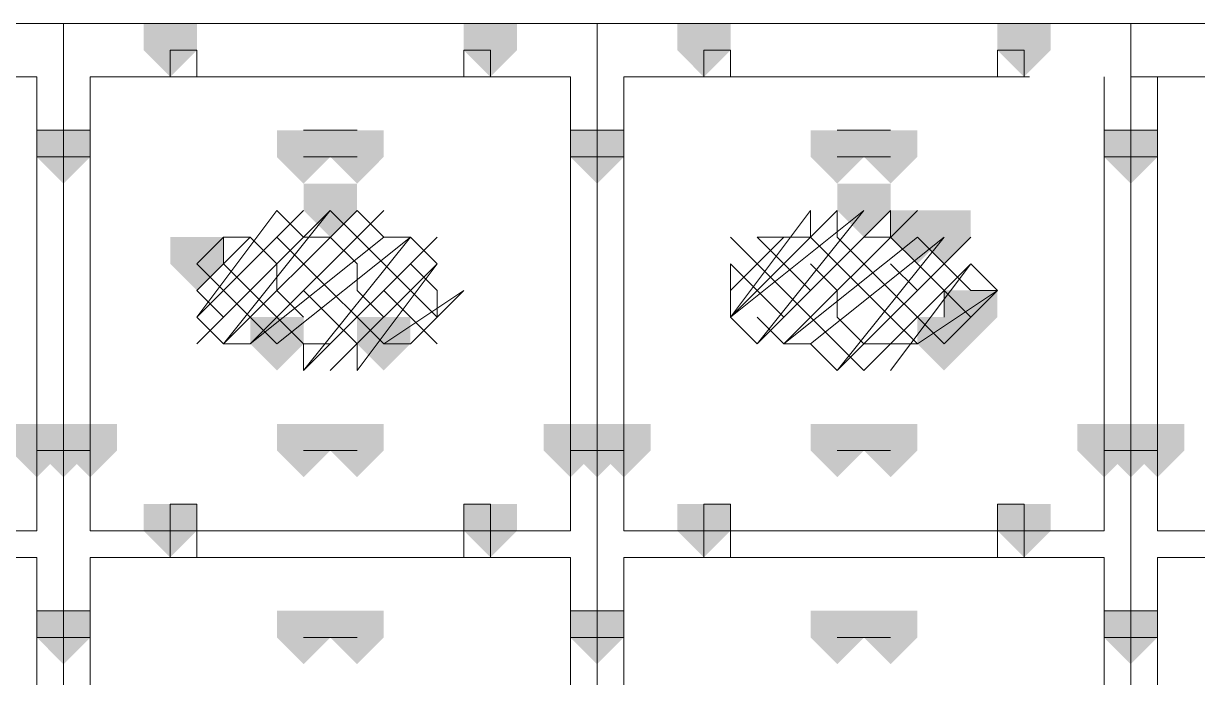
# Model space of a CAD drawing. Header units: millimetres. Extents: x 2315 to 4619, y 1334 to 1897.
# Drawn here: x 3735.823 to 3738.51, y 1518.516 to 1520.012 of the extents above; entities that cross this region are included whole.
import ezdxf

# ---------------------------------------------------------------- set-up
doc = ezdxf.new("R2010")
doc.units = ezdxf.units.MM
doc.linetypes.add('PDF_IMPORT', pattern=[1, 0.8, -0.2])
for name, color, linetype in [('PDF_3中心线层', 1, 'Continuous'), ('PDF_4虚线层', 2, 'Continuous'), ('PDF_5剖面线层', 2, 'Continuous'), ('PDF_细实线层', 7, 'Continuous')]:
    doc.layers.add(name, color=color, linetype=linetype)

msp = doc.modelspace()

# ---------------------------------------------------------------- hatches: boundary and pattern name
at = {"layer": 'PDF_3中心线层', "transparency": 33554559}
for points in [[(3736.1586, 1520.0125), (3736.0975, 1520.0125), (3736.0975, 1519.9514), (3736.1586, 1519.8903), (3736.2197, 1519.9514), (3736.2197, 1520.0125)], [(3736.1586, 1520.0125), (3736.0975, 1520.0125), (3736.0975, 1519.9514), (3736.1586, 1519.8903), (3736.2197, 1519.9514), (3736.2197, 1520.0125)], [(3736.8916, 1520.0125), (3736.8305, 1520.0125), (3736.8305, 1519.9514), (3736.8916, 1519.8903), (3736.9527, 1519.9514), (3736.9527, 1520.0125)], [(3736.8916, 1520.0125), (3736.8305, 1520.0125), (3736.8305, 1519.9514), (3736.8916, 1519.8903), (3736.9527, 1519.9514), (3736.9527, 1520.0125)], [(3737.3802, 1520.0125), (3737.3192, 1520.0125), (3737.3192, 1519.9514), (3737.3802, 1519.8903), (3737.4413, 1519.9514), (3737.4413, 1520.0125)], [(3737.3802, 1520.0125), (3737.3192, 1520.0125), (3737.3192, 1519.9514), (3737.3802, 1519.8903), (3737.4413, 1519.9514), (3737.4413, 1520.0125)], [(3738.1132, 1520.0125), (3738.0521, 1520.0125), (3738.0521, 1519.9514), (3738.1132, 1519.8903), (3738.1743, 1519.9514), (3738.1743, 1520.0125)], [(3738.1132, 1520.0125), (3738.0521, 1520.0125), (3738.0521, 1519.9514), (3738.1132, 1519.8903), (3738.1743, 1519.9514), (3738.1743, 1520.0125)], [(3735.9143, 1519.7682), (3735.8532, 1519.7682), (3735.8532, 1519.7071), (3735.9143, 1519.646), (3735.9754, 1519.7071), (3735.9754, 1519.7682)], [(3735.9143, 1519.7682), (3735.8532, 1519.7682), (3735.8532, 1519.7071), (3735.9143, 1519.646), (3735.9754, 1519.7071), (3735.9754, 1519.7682)], [(3737.1359, 1519.7682), (3737.0748, 1519.7682), (3737.0748, 1519.7071), (3737.1359, 1519.646), (3737.197, 1519.7071), (3737.197, 1519.7682)], [(3737.1359, 1519.7682), (3737.0748, 1519.7682), (3737.0748, 1519.7071), (3737.1359, 1519.646), (3737.197, 1519.7071), (3737.197, 1519.7682)], [(3738.3575, 1519.7682), (3738.2965, 1519.7682), (3738.2965, 1519.7071), (3738.3575, 1519.646), (3738.4186, 1519.7071), (3738.4186, 1519.7682)], [(3738.3575, 1519.7682), (3738.2965, 1519.7682), (3738.2965, 1519.7071), (3738.3575, 1519.646), (3738.4186, 1519.7071), (3738.4186, 1519.7682)], [(3735.9143, 1519.0963), (3735.8532, 1519.0963), (3735.8532, 1519.0352), (3735.9143, 1518.9741), (3735.9754, 1519.0352), (3735.9754, 1519.0963)], [(3735.9143, 1519.0963), (3735.8532, 1519.0963), (3735.8532, 1519.0352), (3735.9143, 1518.9741), (3735.9754, 1519.0352), (3735.9754, 1519.0963)], [(3735.9143, 1519.0963), (3735.8532, 1519.0963), (3735.8532, 1519.0352), (3735.9143, 1518.9741), (3735.9754, 1519.0352), (3735.9754, 1519.0963)], [(3735.9143, 1519.0963), (3735.8532, 1519.0963), (3735.8532, 1519.0352), (3735.9143, 1518.9741), (3735.9754, 1519.0352), (3735.9754, 1519.0963)], [(3737.1359, 1519.0963), (3737.0748, 1519.0963), (3737.0748, 1519.0352), (3737.1359, 1518.9741), (3737.197, 1519.0352), (3737.197, 1519.0963)], [(3737.1359, 1519.0963), (3737.0748, 1519.0963), (3737.0748, 1519.0352), (3737.1359, 1518.9741), (3737.197, 1519.0352), (3737.197, 1519.0963)], [(3737.1359, 1519.0963), (3737.0748, 1519.0963), (3737.0748, 1519.0352), (3737.1359, 1518.9741), (3737.197, 1519.0352), (3737.197, 1519.0963)], [(3737.1359, 1519.0963), (3737.0748, 1519.0963), (3737.0748, 1519.0352), (3737.1359, 1518.9741), (3737.197, 1519.0352), (3737.197, 1519.0963)], [(3738.3575, 1519.0963), (3738.2965, 1519.0963), (3738.2965, 1519.0352), (3738.3575, 1518.9741), (3738.4186, 1519.0352), (3738.4186, 1519.0963)], [(3738.3575, 1519.0963), (3738.2965, 1519.0963), (3738.2965, 1519.0352), (3738.3575, 1518.9741), (3738.4186, 1519.0352), (3738.4186, 1519.0963)], [(3738.3575, 1519.0963), (3738.2965, 1519.0963), (3738.2965, 1519.0352), (3738.3575, 1518.9741), (3738.4186, 1519.0352), (3738.4186, 1519.0963)], [(3738.3575, 1519.0963), (3738.2965, 1519.0963), (3738.2965, 1519.0352), (3738.3575, 1518.9741), (3738.4186, 1519.0352), (3738.4186, 1519.0963)], [(3736.1586, 1518.913), (3736.0975, 1518.913), (3736.0975, 1518.8519), (3736.1586, 1518.7909), (3736.2197, 1518.8519), (3736.2197, 1518.913)], [(3736.1586, 1518.913), (3736.0975, 1518.913), (3736.0975, 1518.8519), (3736.1586, 1518.7909), (3736.2197, 1518.8519), (3736.2197, 1518.913)], [(3736.8916, 1518.913), (3736.8305, 1518.913), (3736.8305, 1518.8519), (3736.8916, 1518.7909), (3736.9527, 1518.8519), (3736.9527, 1518.913)], [(3736.8916, 1518.913), (3736.8305, 1518.913), (3736.8305, 1518.8519), (3736.8916, 1518.7909), (3736.9527, 1518.8519), (3736.9527, 1518.913)], [(3737.3802, 1518.913), (3737.3192, 1518.913), (3737.3192, 1518.8519), (3737.3802, 1518.7909), (3737.4413, 1518.8519), (3737.4413, 1518.913)], [(3737.3802, 1518.913), (3737.3192, 1518.913), (3737.3192, 1518.8519), (3737.3802, 1518.7909), (3737.4413, 1518.8519), (3737.4413, 1518.913)], [(3738.1132, 1518.913), (3738.0521, 1518.913), (3738.0521, 1518.8519), (3738.1132, 1518.7909), (3738.1743, 1518.8519), (3738.1743, 1518.913)], [(3738.1132, 1518.913), (3738.0521, 1518.913), (3738.0521, 1518.8519), (3738.1132, 1518.7909), (3738.1743, 1518.8519), (3738.1743, 1518.913)], [(3735.9143, 1518.6687), (3735.8532, 1518.6687), (3735.8532, 1518.6076), (3735.9143, 1518.5465), (3735.9754, 1518.6076), (3735.9754, 1518.6687)], [(3735.9143, 1518.6687), (3735.8532, 1518.6687), (3735.8532, 1518.6076), (3735.9143, 1518.5465), (3735.9754, 1518.6076), (3735.9754, 1518.6687)], [(3735.9143, 1518.6687), (3735.8532, 1518.6687), (3735.8532, 1518.6076), (3735.9143, 1518.5465), (3735.9754, 1518.6076), (3735.9754, 1518.6687)], [(3735.9143, 1518.6687), (3735.8532, 1518.6687), (3735.8532, 1518.6076), (3735.9143, 1518.5465), (3735.9754, 1518.6076), (3735.9754, 1518.6687)], [(3737.1359, 1518.6687), (3737.0748, 1518.6687), (3737.0748, 1518.6076), (3737.1359, 1518.5465), (3737.197, 1518.6076), (3737.197, 1518.6687)], [(3737.1359, 1518.6687), (3737.0748, 1518.6687), (3737.0748, 1518.6076), (3737.1359, 1518.5465), (3737.197, 1518.6076), (3737.197, 1518.6687)], [(3737.1359, 1518.6687), (3737.0748, 1518.6687), (3737.0748, 1518.6076), (3737.1359, 1518.5465), (3737.197, 1518.6076), (3737.197, 1518.6687)], [(3737.1359, 1518.6687), (3737.0748, 1518.6687), (3737.0748, 1518.6076), (3737.1359, 1518.5465), (3737.197, 1518.6076), (3737.197, 1518.6687)], [(3738.3575, 1518.6687), (3738.2965, 1518.6687), (3738.2965, 1518.6076), (3738.3575, 1518.5465), (3738.4186, 1518.6076), (3738.4186, 1518.6687)], [(3738.3575, 1518.6687), (3738.2965, 1518.6687), (3738.2965, 1518.6076), (3738.3575, 1518.5465), (3738.4186, 1518.6076), (3738.4186, 1518.6687)], [(3738.3575, 1518.6687), (3738.2965, 1518.6687), (3738.2965, 1518.6076), (3738.3575, 1518.5465), (3738.4186, 1518.6076), (3738.4186, 1518.6687)], [(3738.3575, 1518.6687), (3738.2965, 1518.6687), (3738.2965, 1518.6076), (3738.3575, 1518.5465), (3738.4186, 1518.6076), (3738.4186, 1518.6687)]]:
    msp.add_hatch(color=256, dxfattribs=at).paths.add_polyline_path(points)
at = {"layer": 'PDF_5剖面线层', "transparency": 33554559}
for points in [[(3736.5251, 1519.646), (3736.464, 1519.646), (3736.464, 1519.5849), (3736.5251, 1519.5238), (3736.5862, 1519.5849), (3736.5862, 1519.646)], [(3737.7467, 1519.646), (3737.6857, 1519.646), (3737.6857, 1519.5849), (3737.7467, 1519.5238), (3737.8078, 1519.5849), (3737.8078, 1519.646)], [(3737.8689, 1519.5849), (3737.8078, 1519.5849), (3737.8078, 1519.5238), (3737.8689, 1519.4628), (3737.93, 1519.5238), (3737.93, 1519.5849)], [(3737.93, 1519.5849), (3737.8689, 1519.5849), (3737.8689, 1519.5238), (3737.93, 1519.4628), (3737.9911, 1519.5238), (3737.9911, 1519.5849)], [(3736.2197, 1519.5238), (3736.1586, 1519.5238), (3736.1586, 1519.4628), (3736.2197, 1519.4017), (3736.2808, 1519.4628), (3736.2808, 1519.5238)], [(3737.9911, 1519.4017), (3737.93, 1519.4017), (3737.93, 1519.3406), (3737.9911, 1519.2795), (3738.0521, 1519.3406), (3738.0521, 1519.4017)], [(3736.4029, 1519.3406), (3736.3419, 1519.3406), (3736.3419, 1519.2795), (3736.4029, 1519.2184), (3736.464, 1519.2795), (3736.464, 1519.3406)], [(3736.6473, 1519.3406), (3736.5862, 1519.3406), (3736.5862, 1519.2795), (3736.6473, 1519.2184), (3736.7084, 1519.2795), (3736.7084, 1519.3406)], [(3737.93, 1519.3406), (3737.8689, 1519.3406), (3737.8689, 1519.2795), (3737.93, 1519.2184), (3737.9911, 1519.2795), (3737.9911, 1519.3406)]]:
    msp.add_hatch(color=256, dxfattribs=at).paths.add_polyline_path(points)
at = {"layer": 'PDF_细实线层', "transparency": 33554559}
for points in [[(3736.1586, 1520.0125), (3736.0975, 1520.0125), (3736.0975, 1519.9514), (3736.1586, 1519.8903), (3736.2197, 1519.9514), (3736.2197, 1520.0125)], [(3736.8916, 1520.0125), (3736.8305, 1520.0125), (3736.8305, 1519.9514), (3736.8916, 1519.8903), (3736.9527, 1519.9514), (3736.9527, 1520.0125)], [(3737.3802, 1520.0125), (3737.3192, 1520.0125), (3737.3192, 1519.9514), (3737.3802, 1519.8903), (3737.4413, 1519.9514), (3737.4413, 1520.0125)], [(3738.1132, 1520.0125), (3738.0521, 1520.0125), (3738.0521, 1519.9514), (3738.1132, 1519.8903), (3738.1743, 1519.9514), (3738.1743, 1520.0125)], [(3735.9143, 1519.7682), (3735.8532, 1519.7682), (3735.8532, 1519.7071), (3735.9143, 1519.646), (3735.9754, 1519.7071), (3735.9754, 1519.7682)], [(3736.464, 1519.7682), (3736.4029, 1519.7682), (3736.4029, 1519.7071), (3736.464, 1519.646), (3736.5251, 1519.7071), (3736.5251, 1519.7682)], [(3736.5862, 1519.7682), (3736.5251, 1519.7682), (3736.5251, 1519.7071), (3736.5862, 1519.646), (3736.6473, 1519.7071), (3736.6473, 1519.7682)], [(3737.1359, 1519.7682), (3737.0748, 1519.7682), (3737.0748, 1519.7071), (3737.1359, 1519.646), (3737.197, 1519.7071), (3737.197, 1519.7682)], [(3737.6857, 1519.7682), (3737.6246, 1519.7682), (3737.6246, 1519.7071), (3737.6857, 1519.646), (3737.7467, 1519.7071), (3737.7467, 1519.7682)], [(3737.8078, 1519.7682), (3737.7467, 1519.7682), (3737.7467, 1519.7071), (3737.8078, 1519.646), (3737.8689, 1519.7071), (3737.8689, 1519.7682)], [(3738.3575, 1519.7682), (3738.2965, 1519.7682), (3738.2965, 1519.7071), (3738.3575, 1519.646), (3738.4186, 1519.7071), (3738.4186, 1519.7682)], [(3735.8532, 1519.0963), (3735.7921, 1519.0963), (3735.7921, 1519.0352), (3735.8532, 1518.9741), (3735.9143, 1519.0352), (3735.9143, 1519.0963)], [(3735.8532, 1519.0963), (3735.7921, 1519.0963), (3735.7921, 1519.0352), (3735.8532, 1518.9741), (3735.9143, 1519.0352), (3735.9143, 1519.0963)], [(3735.9143, 1519.0963), (3735.8532, 1519.0963), (3735.8532, 1519.0352), (3735.9143, 1518.9741), (3735.9754, 1519.0352), (3735.9754, 1519.0963)], [(3735.9754, 1519.0963), (3735.9143, 1519.0963), (3735.9143, 1519.0352), (3735.9754, 1518.9741), (3736.0365, 1519.0352), (3736.0365, 1519.0963)], [(3735.9754, 1519.0963), (3735.9143, 1519.0963), (3735.9143, 1519.0352), (3735.9754, 1518.9741), (3736.0365, 1519.0352), (3736.0365, 1519.0963)], [(3736.464, 1519.0963), (3736.4029, 1519.0963), (3736.4029, 1519.0352), (3736.464, 1518.9741), (3736.5251, 1519.0352), (3736.5251, 1519.0963)], [(3736.5862, 1519.0963), (3736.5251, 1519.0963), (3736.5251, 1519.0352), (3736.5862, 1518.9741), (3736.6473, 1519.0352), (3736.6473, 1519.0963)], [(3737.0748, 1519.0963), (3737.0138, 1519.0963), (3737.0138, 1519.0352), (3737.0748, 1518.9741), (3737.1359, 1519.0352), (3737.1359, 1519.0963)], [(3737.0748, 1519.0963), (3737.0138, 1519.0963), (3737.0138, 1519.0352), (3737.0748, 1518.9741), (3737.1359, 1519.0352), (3737.1359, 1519.0963)], [(3737.1359, 1519.0963), (3737.0748, 1519.0963), (3737.0748, 1519.0352), (3737.1359, 1518.9741), (3737.197, 1519.0352), (3737.197, 1519.0963)], [(3737.197, 1519.0963), (3737.1359, 1519.0963), (3737.1359, 1519.0352), (3737.197, 1518.9741), (3737.2581, 1519.0352), (3737.2581, 1519.0963)], [(3737.197, 1519.0963), (3737.1359, 1519.0963), (3737.1359, 1519.0352), (3737.197, 1518.9741), (3737.2581, 1519.0352), (3737.2581, 1519.0963)], [(3737.6857, 1519.0963), (3737.6246, 1519.0963), (3737.6246, 1519.0352), (3737.6857, 1518.9741), (3737.7467, 1519.0352), (3737.7467, 1519.0963)], [(3737.8078, 1519.0963), (3737.7467, 1519.0963), (3737.7467, 1519.0352), (3737.8078, 1518.9741), (3737.8689, 1519.0352), (3737.8689, 1519.0963)], [(3738.2965, 1519.0963), (3738.2354, 1519.0963), (3738.2354, 1519.0352), (3738.2965, 1518.9741), (3738.3575, 1519.0352), (3738.3575, 1519.0963)], [(3738.2965, 1519.0963), (3738.2354, 1519.0963), (3738.2354, 1519.0352), (3738.2965, 1518.9741), (3738.3575, 1519.0352), (3738.3575, 1519.0963)], [(3738.3575, 1519.0963), (3738.2965, 1519.0963), (3738.2965, 1519.0352), (3738.3575, 1518.9741), (3738.4186, 1519.0352), (3738.4186, 1519.0963)], [(3738.4186, 1519.0963), (3738.3575, 1519.0963), (3738.3575, 1519.0352), (3738.4186, 1518.9741), (3738.4797, 1519.0352), (3738.4797, 1519.0963)], [(3738.4186, 1519.0963), (3738.3575, 1519.0963), (3738.3575, 1519.0352), (3738.4186, 1518.9741), (3738.4797, 1519.0352), (3738.4797, 1519.0963)], [(3736.1586, 1518.913), (3736.0975, 1518.913), (3736.0975, 1518.8519), (3736.1586, 1518.7909), (3736.2197, 1518.8519), (3736.2197, 1518.913)], [(3736.8916, 1518.913), (3736.8305, 1518.913), (3736.8305, 1518.8519), (3736.8916, 1518.7909), (3736.9527, 1518.8519), (3736.9527, 1518.913)], [(3737.3802, 1518.913), (3737.3192, 1518.913), (3737.3192, 1518.8519), (3737.3802, 1518.7909), (3737.4413, 1518.8519), (3737.4413, 1518.913)], [(3738.1132, 1518.913), (3738.0521, 1518.913), (3738.0521, 1518.8519), (3738.1132, 1518.7909), (3738.1743, 1518.8519), (3738.1743, 1518.913)], [(3735.9143, 1518.6687), (3735.8532, 1518.6687), (3735.8532, 1518.6076), (3735.9143, 1518.5465), (3735.9754, 1518.6076), (3735.9754, 1518.6687)], [(3736.464, 1518.6687), (3736.4029, 1518.6687), (3736.4029, 1518.6076), (3736.464, 1518.5465), (3736.5251, 1518.6076), (3736.5251, 1518.6687)], [(3736.5862, 1518.6687), (3736.5251, 1518.6687), (3736.5251, 1518.6076), (3736.5862, 1518.5465), (3736.6473, 1518.6076), (3736.6473, 1518.6687)], [(3737.1359, 1518.6687), (3737.0748, 1518.6687), (3737.0748, 1518.6076), (3737.1359, 1518.5465), (3737.197, 1518.6076), (3737.197, 1518.6687)], [(3737.6857, 1518.6687), (3737.6246, 1518.6687), (3737.6246, 1518.6076), (3737.6857, 1518.5465), (3737.7467, 1518.6076), (3737.7467, 1518.6687)], [(3737.8078, 1518.6687), (3737.7467, 1518.6687), (3737.7467, 1518.6076), (3737.8078, 1518.5465), (3737.8689, 1518.6076), (3737.8689, 1518.6687)], [(3738.3575, 1518.6687), (3738.2965, 1518.6687), (3738.2965, 1518.6076), (3738.3575, 1518.5465), (3738.4186, 1518.6076), (3738.4186, 1518.6687)]]:
    msp.add_hatch(color=256, dxfattribs=at).paths.add_polyline_path(points)

# ---------------------------------------------------------------- linework, layer by layer
at = {"layer": 'PDF_3中心线层', "lineweight": 18}
for points in [[(3736.1586, 1519.9514), (3736.1586, 1519.8903)], [(3736.8916, 1519.9514), (3736.8916, 1519.8903)], [(3737.3802, 1519.9514), (3737.3802, 1519.8903)], [(3738.1132, 1519.9514), (3738.1132, 1519.8903)], [(3735.9143, 1519.7682), (3735.9143, 1519.7071)], [(3737.1359, 1519.7682), (3737.1359, 1519.7071)], [(3738.3575, 1519.7682), (3738.3575, 1519.7071)], [(3736.1586, 1518.7909), (3736.1586, 1518.8519)], [(3736.8916, 1518.7909), (3736.8916, 1518.8519)], [(3737.3802, 1518.7909), (3737.3802, 1518.8519)], [(3738.1132, 1518.7909), (3738.1132, 1518.8519)]]:
    msp.add_lwpolyline(points, close=True, dxfattribs=at)
at = {"layer": 'PDF_4虚线层', "lineweight": 18}
for points in [[(3735.9143, 1520.0125), (3735.9143, 1516.9584)], [(3737.1359, 1520.0125), (3737.1359, 1516.9584)], [(3738.3575, 1520.0125), (3738.3575, 1516.9584)]]:
    msp.add_lwpolyline(points, dxfattribs=at)
at = {"layer": 'PDF_5剖面线层', "lineweight": 13}
for points in [[(3736.6473, 1519.3406), (3736.5862, 1519.4017), (3736.5862, 1519.4628), (3736.5251, 1519.5238), (3736.464, 1519.5238), (3736.4029, 1519.5849), (3736.2197, 1519.3406), (3736.464, 1519.5849)], [(3736.2197, 1519.2795), (3736.5251, 1519.5849), (3736.2808, 1519.2795), (3736.5862, 1519.5849), (3736.6473, 1519.5238), (3736.3419, 1519.2795), (3736.6473, 1519.5849)], [(3736.7084, 1519.4628), (3736.7694, 1519.4017), (3736.7694, 1519.3406), (3736.7084, 1519.4017), (3736.6473, 1519.4628), (3736.5862, 1519.5238), (3736.5251, 1519.5849)], [(3737.8078, 1519.5238), (3737.8078, 1519.5849), (3737.5024, 1519.2795), (3737.7467, 1519.5849), (3737.4413, 1519.3406), (3737.4413, 1519.4017), (3737.5635, 1519.5238), (3737.5024, 1519.5238), (3737.5635, 1519.4628), (3737.6246, 1519.4017)], [(3737.5635, 1519.5238), (3737.6246, 1519.5238), (3737.6246, 1519.5849), (3737.4413, 1519.3406), (3737.6857, 1519.5849), (3737.6857, 1519.5238), (3737.7467, 1519.4628), (3737.8078, 1519.4017), (3737.8689, 1519.3406), (3737.93, 1519.2795), (3738.0521, 1519.4017), (3737.8689, 1519.2795), (3737.8078, 1519.2795), (3737.7467, 1519.2795), (3737.6857, 1519.3406), (3737.6857, 1519.4017), (3737.6246, 1519.4628)], [(3737.8689, 1519.5849), (3737.5635, 1519.2795), (3737.8689, 1519.5238), (3737.93, 1519.4628), (3737.9911, 1519.4017), (3738.0521, 1519.4017), (3737.9911, 1519.4628)], [(3736.7694, 1519.5238), (3736.464, 1519.2184), (3736.7084, 1519.5238), (3736.4029, 1519.2795), (3736.3419, 1519.3406), (3736.2808, 1519.4017), (3736.2197, 1519.4628), (3736.2808, 1519.5238), (3736.2808, 1519.4628), (3736.3419, 1519.4017)], [(3736.2808, 1519.3406), (3736.2197, 1519.4017), (3736.3419, 1519.5238), (3736.2808, 1519.5238)], [(3736.464, 1519.3406), (3736.4029, 1519.4017), (3736.4029, 1519.4628), (3736.3419, 1519.5238)], [(3736.4029, 1519.5238), (3736.464, 1519.4628), (3736.5251, 1519.4017), (3736.5862, 1519.3406), (3736.6473, 1519.2795), (3736.8305, 1519.4017), (3736.7084, 1519.2795), (3736.6473, 1519.2795)], [(3736.6473, 1519.5238), (3736.7084, 1519.5238), (3736.7694, 1519.4628)], [(3737.4413, 1519.5238), (3737.5024, 1519.4628), (3737.5635, 1519.4017), (3737.6246, 1519.3406), (3737.6857, 1519.2795), (3737.7467, 1519.2184), (3737.9911, 1519.4628), (3737.8078, 1519.2184)], [(3737.5024, 1519.3406), (3737.5635, 1519.2795), (3737.6246, 1519.2795), (3737.93, 1519.5238), (3737.6857, 1519.2184), (3737.9911, 1519.5238)], [(3737.8689, 1519.2795), (3737.8078, 1519.3406), (3737.7467, 1519.4017), (3737.6857, 1519.4628), (3737.6246, 1519.5238)], [(3737.93, 1519.3406), (3737.93, 1519.4017), (3737.8689, 1519.4628), (3737.8078, 1519.5238), (3737.7467, 1519.5238)], [(3736.464, 1519.2184), (3736.464, 1519.2795), (3736.4029, 1519.3406), (3736.3419, 1519.4017), (3736.2808, 1519.4628)], [(3736.5251, 1519.2184), (3736.7694, 1519.4628), (3736.5862, 1519.2184), (3736.5862, 1519.2795), (3736.5251, 1519.3406), (3736.464, 1519.4017)], [(3736.5251, 1519.4017), (3736.464, 1519.4628)], [(3736.7084, 1519.4017), (3736.6473, 1519.4628)], [(3737.5635, 1519.3406), (3737.5024, 1519.4017), (3737.4413, 1519.4628), (3737.4413, 1519.4017)], [(3737.8689, 1519.4017), (3737.8078, 1519.4628)], [(3736.7694, 1519.2795), (3736.7084, 1519.3406), (3736.6473, 1519.4017)], [(3737.6246, 1519.3406), (3737.5635, 1519.4017)], [(3737.8078, 1519.3406), (3737.7467, 1519.4017)], [(3737.9911, 1519.3406), (3737.93, 1519.4017)], [(3736.3419, 1519.2795), (3736.2808, 1519.2795), (3736.2197, 1519.3406)], [(3737.5024, 1519.2795), (3737.4413, 1519.3406)], [(3736.5251, 1519.2795), (3736.464, 1519.2795)], [(3737.6857, 1519.2184), (3737.6246, 1519.2795)]]:
    msp.add_lwpolyline(points, dxfattribs=at)
at = {"layer": 'PDF_细实线层', "lineweight": 18}
for points in [[(3740.8619, 1517.1417), (3740.8619, 1516.9584), (3732.1884, 1516.9584), (3732.1884, 1520.0125), (3740.8619, 1520.0125), (3740.8619, 1517.2638), (3732.1884, 1517.2638)], [(3738.2965, 1519.8903), (3738.2965, 1518.8519), (3737.197, 1518.8519), (3737.197, 1519.8903)], [(3738.4186, 1519.8903), (3738.4186, 1518.8519), (3739.5181, 1518.8519), (3739.5181, 1519.8903)], [(3736.464, 1519.7682), (3736.5862, 1519.7682)], [(3737.6857, 1519.7682), (3737.8078, 1519.7682)], [(3736.5862, 1519.7071), (3736.464, 1519.7071)], [(3737.8078, 1519.7071), (3737.6857, 1519.7071)], [(3735.9754, 1519.0352), (3735.8532, 1519.0352), (3735.9754, 1519.0352)], [(3735.9754, 1519.0352), (3735.8532, 1519.0352), (3735.9754, 1519.0352)], [(3736.5862, 1519.0352), (3736.464, 1519.0352), (3736.5862, 1519.0352)], [(3737.197, 1519.0352), (3737.0748, 1519.0352), (3737.197, 1519.0352)], [(3737.197, 1519.0352), (3737.0748, 1519.0352), (3737.197, 1519.0352)], [(3737.8078, 1519.0352), (3737.6857, 1519.0352), (3737.8078, 1519.0352)], [(3738.4186, 1519.0352), (3738.2965, 1519.0352), (3738.4186, 1519.0352)], [(3738.4186, 1519.0352), (3738.2965, 1519.0352), (3738.4186, 1519.0352)], [(3736.8916, 1518.913), (3736.8916, 1518.7909), (3736.8916, 1518.913)], [(3737.197, 1517.7525), (3737.197, 1518.7909), (3738.2965, 1518.7909), (3738.2965, 1517.7525)], [(3738.4186, 1517.7525), (3738.4186, 1518.7909), (3739.5181, 1518.7909), (3739.5181, 1517.7525)], [(3736.464, 1518.6076), (3736.5862, 1518.6076), (3736.464, 1518.6076)], [(3737.6857, 1518.6076), (3737.8078, 1518.6076), (3737.6857, 1518.6076)]]:
    msp.add_lwpolyline(points, dxfattribs=at)
for points in [[(3736.1586, 1519.9514), (3736.1586, 1519.8903), (3736.2197, 1519.8903), (3736.2197, 1519.9514)], [(3736.8916, 1519.9514), (3736.8916, 1519.8903), (3736.8305, 1519.8903), (3736.8305, 1519.9514)], [(3737.3802, 1519.9514), (3737.3802, 1519.8903), (3737.4413, 1519.8903), (3737.4413, 1519.9514)], [(3738.1132, 1519.9514), (3738.1132, 1519.8903), (3738.0521, 1519.8903), (3738.0521, 1519.9514)], [(3734.7538, 1518.8519), (3734.7538, 1519.8903), (3735.8532, 1519.8903), (3735.8532, 1518.8519)], [(3735.9754, 1518.8519), (3735.9754, 1519.8903), (3737.0748, 1519.8903), (3737.0748, 1518.8519)], [(3735.8532, 1519.7682), (3735.9754, 1519.7682), (3735.9754, 1519.7071), (3735.8532, 1519.7071)], [(3735.8532, 1519.7682), (3735.9754, 1519.7682), (3735.9754, 1519.7071), (3735.8532, 1519.7071)], [(3737.0748, 1519.7682), (3737.197, 1519.7682), (3737.197, 1519.7071), (3737.0748, 1519.7071)], [(3737.0748, 1519.7682), (3737.197, 1519.7682), (3737.197, 1519.7071), (3737.0748, 1519.7071)], [(3738.2965, 1519.7682), (3738.4186, 1519.7682), (3738.4186, 1519.7071), (3738.2965, 1519.7071)], [(3738.2965, 1519.7682), (3738.4186, 1519.7682), (3738.4186, 1519.7071), (3738.2965, 1519.7071)], [(3736.1586, 1518.7909), (3736.1586, 1518.913), (3736.2197, 1518.913), (3736.2197, 1518.7909)], [(3736.1586, 1518.7909), (3736.1586, 1518.913), (3736.2197, 1518.913), (3736.2197, 1518.7909)], [(3736.8916, 1518.913), (3736.8305, 1518.913), (3736.8305, 1518.7909), (3736.8916, 1518.7909), (3736.8305, 1518.7909), (3736.8305, 1518.913)], [(3737.3802, 1518.7909), (3737.3802, 1518.913), (3737.4413, 1518.913), (3737.4413, 1518.7909)], [(3737.3802, 1518.7909), (3737.3802, 1518.913), (3737.4413, 1518.913), (3737.4413, 1518.7909)], [(3738.0521, 1518.913), (3738.1132, 1518.913), (3738.1132, 1518.7909), (3738.0521, 1518.7909)], [(3738.0521, 1518.913), (3738.1132, 1518.913), (3738.1132, 1518.7909), (3738.0521, 1518.7909)], [(3734.7538, 1517.7525), (3735.8532, 1517.7525), (3735.8532, 1518.7909), (3734.7538, 1518.7909)], [(3735.9754, 1517.7525), (3737.0748, 1517.7525), (3737.0748, 1518.7909), (3735.9754, 1518.7909)], [(3735.9754, 1518.6687), (3735.9754, 1518.6076), (3735.8532, 1518.6076), (3735.8532, 1518.6687)], [(3735.9754, 1518.6687), (3735.9754, 1518.6076), (3735.8532, 1518.6076), (3735.8532, 1518.6687)], [(3737.197, 1518.6687), (3737.197, 1518.6076), (3737.0748, 1518.6076), (3737.0748, 1518.6687)], [(3737.197, 1518.6687), (3737.197, 1518.6076), (3737.0748, 1518.6076), (3737.0748, 1518.6687)], [(3738.4186, 1518.6687), (3738.4186, 1518.6076), (3738.2965, 1518.6076), (3738.2965, 1518.6687)], [(3738.4186, 1518.6687), (3738.4186, 1518.6076), (3738.2965, 1518.6076), (3738.2965, 1518.6687)]]:
    msp.add_lwpolyline(points, close=True, dxfattribs=at)
at = {"layer": 'PDF_细实线层', "linetype": 'PDF_IMPORT', "lineweight": 18, "ltscale": 1.160541}
msp.add_lwpolyline([(3737.197, 1519.8903), (3740.7397, 1519.8903)], dxfattribs=at)

doc.saveas('drawing.dxf')
